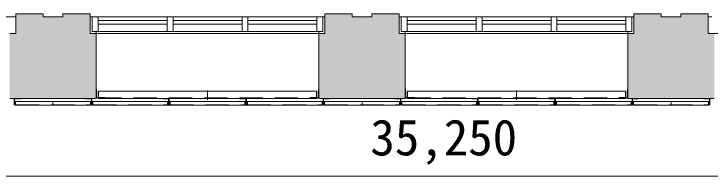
# Model space of a CAD drawing. Units: millimetres at full size, sheet at 1:200; details may follow other scales. Extents: x -41541 to 42058, y -39868 to 8614.
# Drawn here: x -27314 to -20218, y 6963 to 8614 of the extents above; entities that cross this region are included whole.
import ezdxf
from ezdxf.enums import TextEntityAlignment as Align

# ---------------------------------------------------------------- set-up
doc = ezdxf.new("R2010")
doc.units = ezdxf.units.MM
doc.header["$LTSCALE"] = 200
doc.linetypes.add('DASHED1', pattern=[1.8, 1.2, -0.6])
for name, color, linetype, lineweight in [('0-1_躯体', 7, 'Continuous', 9), ('0-2_建具', 7, 'Continuous', 9), ('0-6_寸法', 4, 'Continuous', 5)]:
    doc.layers.add(name, color=color, linetype=linetype, lineweight=lineweight)
doc.styles.add('ＭＳ ゴシック', font='')
doc.styles.get('ＭＳ ゴシック').set_extended_font_data('MS Gothic')

msp = doc.modelspace()

# ---------------------------------------------------------------- linework, layer by layer
at = {"layer": '0-1_躯体'}
for p, q in [((-27296.1, 8613.8), (-27016.1, 8613.8)), ((-27296.1, 8613.8), (-27296.1, 8413.8)), ((-26816.1, 8613.8), (-26536.1, 8613.8)), ((-26816.1, 8613.8), (-26816.1, 8583.8)), ((-26536.1, 8413.8), (-26536.1, 8613.8)), ((-24146.1, 8613.8), (-23866.1, 8613.8)), ((-24146.1, 8613.8), (-24146.1, 8413.8)), ((-23666.1, 8613.8), (-23386.1, 8613.8)), ((-23666.1, 8613.8), (-23666.1, 8583.8)), ((-23386.1, 8413.8), (-23386.1, 8613.8)), ((-20996.1, 8613.8), (-20716.1, 8613.8)), ((-20996.1, 8613.8), (-20996.1, 8413.8)), ((-20516.1, 8613.8), (-20236.1, 8613.8)), ((-20516.1, 8613.8), (-20516.1, 8583.8)), ((-20236.1, 8413.8), (-20236.1, 8613.8)), ((-26536.1, 8413.8), (-24146.1, 8413.8)), ((-26476.1, 7753.8), (-26476.1, 8413.8)), ((-24206.1, 7753.8), (-24206.1, 8413.8)), ((-23386.1, 8413.8), (-20996.2, 8413.8)), ((-23326.1, 7753.8), (-23326.1, 8413.8)), ((-21056.1, 7753.8), (-21056.1, 8413.8)), ((-17846.1, 8413.8), (-20236.1, 8413.8)), ((-26476.1, 7753.8), (-27356.1, 7753.8)), ((-23326.1, 7753.8), (-24206.1, 7753.8)), ((-20176.1, 7753.8), (-21056.1, 7753.8))]:
    msp.add_line(p, q, dxfattribs=at)
for points in [[(-27016.1, 8613.8), (-27016.1, 8583.8), (-26816.1, 8583.8)], [(-23866.1, 8613.8), (-23866.1, 8583.8), (-23666.1, 8583.8)], [(-20716.1, 8613.8), (-20716.1, 8583.8), (-20516.1, 8583.8)]]:
    msp.add_lwpolyline(points, dxfattribs=at)
at = {"layer": '0-1_躯体', "color": 9}
for points in [[(-27016.1, 8613.8), (-27296.1, 8613.8), (-27016.1, 8413.8), (-27296.1, 8413.8)], [(-26816.1, 8613.8), (-26816.1, 8413.8), (-26536.1, 8613.8), (-26536.1, 8413.8)], [(-23866.1, 8613.8), (-24146.1, 8613.8), (-23866.1, 8413.8), (-24146.1, 8413.8)], [(-23666.1, 8613.8), (-23666.1, 8413.8), (-23386.1, 8613.8), (-23386.1, 8413.8)], [(-20716.1, 8613.8), (-20996.1, 8613.8), (-20716.1, 8413.8), (-20996.1, 8413.8)], [(-20516.1, 8613.8), (-20516.1, 8413.8), (-20236.1, 8613.8), (-20236.1, 8413.8)], [(-27016.1, 8583.8), (-27016.1, 8413.8), (-26816.1, 8583.8), (-26816.1, 8413.8)], [(-23866.1, 8583.8), (-23866.1, 8413.8), (-23666.1, 8583.8), (-23666.1, 8413.8)], [(-20716.1, 8583.8), (-20716.1, 8413.8), (-20516.1, 8583.8), (-20516.1, 8413.8)], [(-27356.2, 8413.8), (-27356.2, 7753.8), (-26476.1, 8413.8), (-26476.1, 7753.8)], [(-24206.2, 8413.8), (-24206.2, 7753.8), (-23326.1, 8413.8), (-23326.1, 7753.8)], [(-21056.2, 8413.8), (-21056.2, 7753.8), (-20176.1, 8413.8), (-20176.1, 7753.8)]]:
    msp.add_solid(points, dxfattribs=at)
at = {"layer": '0-2_建具'}
for p, q in [((-29650.8, 8583.8), (-27296.2, 8583.8)), ((-27296.2, 8413.8), (-27296.2, 8583.8)), ((-26500.8, 8583.8), (-26536, 8583.8)), ((-26536, 8413.8), (-26536, 8583.8)), ((-26536, 8413.8), (-26536, 8583.8)), ((-26516.1, 8583.8), (-26516.1, 8433.8)), ((-26500.8, 8583.8), (-24146.2, 8583.8)), ((-26456.1, 8583.8), (-26456.1, 8433.8)), ((-26456.1, 8546.3), (-25752.4, 8546.3)), ((-25752.4, 8583.8), (-25752.4, 8433.8)), ((-25692.4, 8583.8), (-25692.4, 8433.8)), ((-25692.4, 8546.3), (-24989.1, 8546.3)), ((-24989.1, 8583.8), (-24989.1, 8433.8)), ((-24929.1, 8583.8), (-24929.1, 8433.8)), ((-24226.1, 8546.3), (-24929.1, 8546.3)), ((-24226.1, 8583.8), (-24226.1, 8433.8)), ((-24166.1, 8583.8), (-24166.1, 8433.8)), ((-24146.2, 8413.8), (-24146.2, 8583.8)), ((-23350.8, 8583.8), (-23386, 8583.8)), ((-23386, 8413.8), (-23386, 8583.8)), ((-23366.1, 8583.8), (-23366.1, 8433.8)), ((-23350.8, 8583.8), (-20996.2, 8583.8)), ((-23306.1, 8583.8), (-23306.1, 8433.8)), ((-23306.1, 8546.3), (-22602.4, 8546.3)), ((-22602.4, 8583.8), (-22602.4, 8433.8)), ((-22542.4, 8583.8), (-22542.4, 8433.8)), ((-22542.4, 8546.3), (-21839.1, 8546.3)), ((-21839.1, 8583.8), (-21839.1, 8433.8)), ((-21779.1, 8583.8), (-21779.1, 8433.8)), ((-21076.1, 8546.3), (-21779.1, 8546.3)), ((-21076.1, 8583.8), (-21076.1, 8433.8)), ((-21016.1, 8583.8), (-21016.1, 8433.8)), ((-20996.2, 8413.8), (-20996.2, 8583.8)), ((-20200.8, 8583.8), (-20236, 8583.8)), ((-20236, 8413.8), (-20236, 8583.8)), ((-26456.1, 8508.8), (-25752.4, 8508.8)), ((-25692.4, 8508.8), (-24989.1, 8508.8)), ((-24226.1, 8508.8), (-24929.1, 8508.8)), ((-23306.1, 8508.8), (-22602.4, 8508.8)), ((-22542.4, 8508.8), (-21839.1, 8508.8)), ((-21076.1, 8508.8), (-21779.1, 8508.8)), ((-27296.2, 8413.8), (-27356.2, 8413.8)), ((-26536, 8413.8), (-24166.1, 8413.8)), ((-24166.1, 8433.8), (-26516.1, 8433.8)), ((-26476.1, 8413.8), (-26476.1, 8433.8)), ((-24206.2, 8433.8), (-24206.2, 8413.8)), ((-24146.2, 8413.8), (-24206.2, 8413.8)), ((-23386, 8413.8), (-21016.1, 8413.8)), ((-21016.1, 8433.8), (-23366.1, 8433.8)), ((-23326.1, 8413.8), (-23326.1, 8433.8)), ((-21056.2, 8433.8), (-21056.2, 8413.8)), ((-20996.2, 8413.8), (-21056.2, 8413.8)), ((-20236, 8413.8), (-17866.1, 8413.8)), ((-26476.1, 7758.8), (-26476.1, 7848.8)), ((-26476.1, 7848.8), (-26471.1, 7848.8)), ((-26471.1, 7763.8), (-26471.1, 7848.8)), ((-25341.1, 7739.8), (-25341.1, 7832.8)), ((-24226.1, 7753.8), (-24226.1, 7828.8)), ((-24211.1, 7763.8), (-24211.1, 7848.8)), ((-24206.1, 7848.8), (-24211.1, 7848.8)), ((-24206.1, 7758.8), (-24206.1, 7848.8)), ((-23326.1, 7758.8), (-23326.1, 7848.8)), ((-23326.1, 7848.8), (-23321.1, 7848.8)), ((-23321.1, 7763.8), (-23321.1, 7848.8)), ((-22191.1, 7739.8), (-22191.1, 7832.8)), ((-21076.1, 7753.8), (-21076.1, 7828.8)), ((-21061.1, 7763.8), (-21061.1, 7848.8)), ((-21056.1, 7848.8), (-21061.1, 7848.8)), ((-21056.1, 7758.8), (-21056.1, 7848.8)), ((-27247.4, 7753.8), (-27312.4, 7753.8)), ((-27312.4, 7753.8), (-27312.4, 7688.8)), ((-27247.4, 7753.8), (-27247.4, 7748.8)), ((-26584.9, 7753.8), (-26584.9, 7748.8)), ((-26584.9, 7753.8), (-26519.9, 7753.8)), ((-26519.9, 7753.8), (-26519.9, 7688.8)), ((-26476.1, 7758.8), (-26386.1, 7758.8)), ((-26471.1, 7763.8), (-26386.1, 7763.8)), ((-26456.1, 7753.8), (-24226.1, 7753.8)), ((-26386.1, 7758.8), (-26386.1, 7763.8)), ((-25797.4, 7753.8), (-25732.4, 7753.8)), ((-25797.4, 7753.8), (-25797.4, 7748.8)), ((-25797.4, 7748.8), (-25737.4, 7748.8)), ((-25737.4, 7748.8), (-25737.4, 7688.8)), ((-25732.4, 7753.8), (-25732.4, 7688.8)), ((-25009.9, 7753.8), (-24944.9, 7753.8)), ((-25009.9, 7753.8), (-25009.9, 7748.8)), ((-25009.9, 7748.8), (-24949.9, 7748.8)), ((-24949.9, 7748.8), (-24949.9, 7688.8)), ((-24944.9, 7753.8), (-24944.9, 7688.8)), ((-24211.1, 7763.8), (-24296.1, 7763.8)), ((-24296.1, 7758.8), (-24296.1, 7763.8)), ((-24206.1, 7758.8), (-24296.1, 7758.8)), ((-24097.4, 7753.8), (-24162.4, 7753.8)), ((-24162.4, 7753.8), (-24162.4, 7688.8)), ((-24097.4, 7753.8), (-24097.4, 7748.8)), ((-23434.9, 7753.8), (-23434.9, 7748.8)), ((-23434.9, 7753.8), (-23369.9, 7753.8)), ((-23369.9, 7753.8), (-23369.9, 7688.8)), ((-23326.1, 7758.8), (-23236.1, 7758.8)), ((-23321.1, 7763.8), (-23236.1, 7763.8)), ((-23306.1, 7753.8), (-21076.1, 7753.8)), ((-23236.1, 7758.8), (-23236.1, 7763.8)), ((-22647.4, 7753.8), (-22582.4, 7753.8)), ((-22647.4, 7753.8), (-22647.4, 7748.8)), ((-22647.4, 7748.8), (-22587.4, 7748.8)), ((-22587.4, 7748.8), (-22587.4, 7688.8)), ((-22582.4, 7753.8), (-22582.4, 7688.8)), ((-21859.9, 7753.8), (-21794.9, 7753.8)), ((-21859.9, 7753.8), (-21859.9, 7748.8)), ((-21859.9, 7748.8), (-21799.9, 7748.8)), ((-21799.9, 7748.8), (-21799.9, 7688.8)), ((-21794.9, 7753.8), (-21794.9, 7688.8)), ((-21061.1, 7763.8), (-21146.1, 7763.8)), ((-21146.1, 7758.8), (-21146.1, 7763.8)), ((-21056.1, 7758.8), (-21146.1, 7758.8)), ((-20947.4, 7753.8), (-21012.4, 7753.8)), ((-21012.4, 7753.8), (-21012.4, 7688.8)), ((-20947.4, 7753.8), (-20947.4, 7748.8)), ((-20284.9, 7753.8), (-20284.9, 7748.8)), ((-20284.9, 7753.8), (-20219.9, 7753.8)), ((-20219.9, 7753.8), (-20219.9, 7688.8)), ((-27307.4, 7688.8), (-27312.4, 7688.8)), ((-27302.4, 7723.8), (-26529.9, 7723.8)), ((-27302.4, 7683.8), (-27302.4, 7723.8)), ((-27302.4, 7683.8), (-26529.9, 7683.8)), ((-26916.1, 7683.8), (-26916.1, 7723.8)), ((-26529.9, 7683.8), (-26529.9, 7723.8)), ((-26524.9, 7688.8), (-26519.9, 7688.8)), ((-26514.9, 7723.8), (-25742.4, 7723.8)), ((-26514.9, 7683.8), (-26514.9, 7723.8)), ((-26514.9, 7683.8), (-24167.4, 7683.8)), ((-25742.4, 7683.8), (-25742.4, 7723.8)), ((-25737.4, 7688.8), (-25732.4, 7688.8)), ((-25727.4, 7723.8), (-24954.9, 7723.8)), ((-25727.4, 7683.8), (-25727.4, 7723.8)), ((-25727.4, 7683.8), (-25727.4, 7723.8)), ((-24954.9, 7683.8), (-24954.9, 7723.8)), ((-24949.9, 7688.8), (-24944.9, 7688.8)), ((-24939.9, 7723.8), (-24167.4, 7723.8)), ((-24939.9, 7683.8), (-24939.9, 7723.8)), ((-24167.4, 7683.8), (-24167.4, 7723.8)), ((-24157.4, 7688.8), (-24162.4, 7688.8)), ((-24152.4, 7723.8), (-23379.9, 7723.8)), ((-24152.4, 7683.8), (-24152.4, 7723.8)), ((-24152.4, 7683.8), (-23379.9, 7683.8)), ((-23766.1, 7683.8), (-23766.1, 7723.8)), ((-23379.9, 7683.8), (-23379.9, 7723.8)), ((-23374.9, 7688.8), (-23369.9, 7688.8)), ((-23364.9, 7723.8), (-22592.4, 7723.8)), ((-23364.9, 7683.8), (-23364.9, 7723.8)), ((-23364.9, 7683.8), (-21017.4, 7683.8)), ((-22592.4, 7683.8), (-22592.4, 7723.8)), ((-22587.4, 7688.8), (-22582.4, 7688.8)), ((-22577.4, 7723.8), (-21804.9, 7723.8)), ((-22577.4, 7683.8), (-22577.4, 7723.8)), ((-22577.4, 7683.8), (-22577.4, 7723.8)), ((-21804.9, 7683.8), (-21804.9, 7723.8)), ((-21799.9, 7688.8), (-21794.9, 7688.8)), ((-21789.9, 7723.8), (-21017.4, 7723.8)), ((-21789.9, 7683.8), (-21789.9, 7723.8)), ((-21017.4, 7683.8), (-21017.4, 7723.8)), ((-21007.4, 7688.8), (-21012.4, 7688.8)), ((-21002.4, 7723.8), (-20229.9, 7723.8)), ((-21002.4, 7683.8), (-21002.4, 7723.8)), ((-21002.4, 7683.8), (-20229.9, 7683.8)), ((-20616.1, 7683.8), (-20616.1, 7723.8)), ((-20229.9, 7683.8), (-20229.9, 7723.8)), ((-20224.9, 7688.8), (-20219.9, 7688.8))]:
    msp.add_line(p, q, dxfattribs=at)
at = {"layer": '0-2_建具', "linetype": 'DASHED1'}
for p, q in [((-26451.1, 7763.8), (-26451.1, 7828.8)), ((-24231.1, 7764.1), (-24231.1, 7828.8)), ((-23301.1, 7763.8), (-23301.1, 7828.8)), ((-21081.1, 7764.1), (-21081.1, 7828.8)), ((-26456.1, 7758.8), (-24226.1, 7758.8)), ((-23306.1, 7758.8), (-21076.1, 7758.8)), ((-27297.4, 7688.8), (-27297.4, 7723.8)), ((-27297.4, 7688.8), (-26534.9, 7688.8)), ((-26534.9, 7688.8), (-26534.9, 7723.8)), ((-26509.9, 7688.8), (-26509.9, 7723.8)), ((-25722.4, 7688.8), (-25722.4, 7723.8)), ((-24934.9, 7688.8), (-24934.9, 7723.8)), ((-24934.9, 7688.8), (-24172.4, 7688.8)), ((-24172.4, 7688.8), (-24172.4, 7723.8)), ((-24147.4, 7688.8), (-24147.4, 7723.8)), ((-24147.4, 7688.8), (-23384.9, 7688.8)), ((-23384.9, 7688.8), (-23384.9, 7723.8)), ((-23359.9, 7688.8), (-23359.9, 7723.8)), ((-22572.4, 7688.8), (-22572.4, 7723.8)), ((-21784.9, 7688.8), (-21784.9, 7723.8)), ((-21784.9, 7688.8), (-21022.4, 7688.8)), ((-21022.4, 7688.8), (-21022.4, 7723.8)), ((-20997.4, 7688.8), (-20997.4, 7723.8)), ((-20997.4, 7688.8), (-20234.9, 7688.8)), ((-20234.9, 7688.8), (-20234.9, 7723.8))]:
    msp.add_line(p, q, dxfattribs=at)
at = {"layer": '0-2_建具'}
for points in [[(-26456.1, 7753.8), (-26456.1, 7828.8), (-24226.1, 7828.8)], [(-23306.1, 7753.8), (-23306.1, 7828.8), (-21076.1, 7828.8)], [(-27247.4, 7748.8), (-27307.4, 7748.8), (-27307.4, 7688.8)], [(-26584.9, 7748.8), (-26524.9, 7748.8), (-26524.9, 7688.8)], [(-24097.4, 7748.8), (-24157.4, 7748.8), (-24157.4, 7688.8)], [(-23434.9, 7748.8), (-23374.9, 7748.8), (-23374.9, 7688.8)], [(-20947.4, 7748.8), (-21007.4, 7748.8), (-21007.4, 7688.8)], [(-20284.9, 7748.8), (-20224.9, 7748.8), (-20224.9, 7688.8)]]:
    msp.add_lwpolyline(points, dxfattribs=at)
at = {"layer": '0-2_建具', "linetype": 'DASHED1'}
for points in [[(-26509.9, 7688.8), (-25747.4, 7688.8), (-25747.4, 7723.8)], [(-25722.4, 7688.8), (-24959.9, 7688.8), (-24959.9, 7723.8)], [(-23359.9, 7688.8), (-22597.4, 7688.8), (-22597.4, 7723.8)], [(-22572.4, 7688.8), (-21809.9, 7688.8), (-21809.9, 7723.8)]]:
    msp.add_lwpolyline(points, dxfattribs=at)
at = {"layer": '0-6_寸法'}
msp.add_line((-40556.1, 6963.4), (-5306.1, 6963.4), dxfattribs=at)

# ---------------------------------------------------------------- texts
at = {"layer": '0-6_寸法', "style": 'ＭＳ ゴシック'}
msp.add_text('35,250', height=366.6, dxfattribs=at).set_placement((-23681.1, 7063.4), align=Align.BOTTOM_LEFT)

doc.saveas('drawing.dxf')
